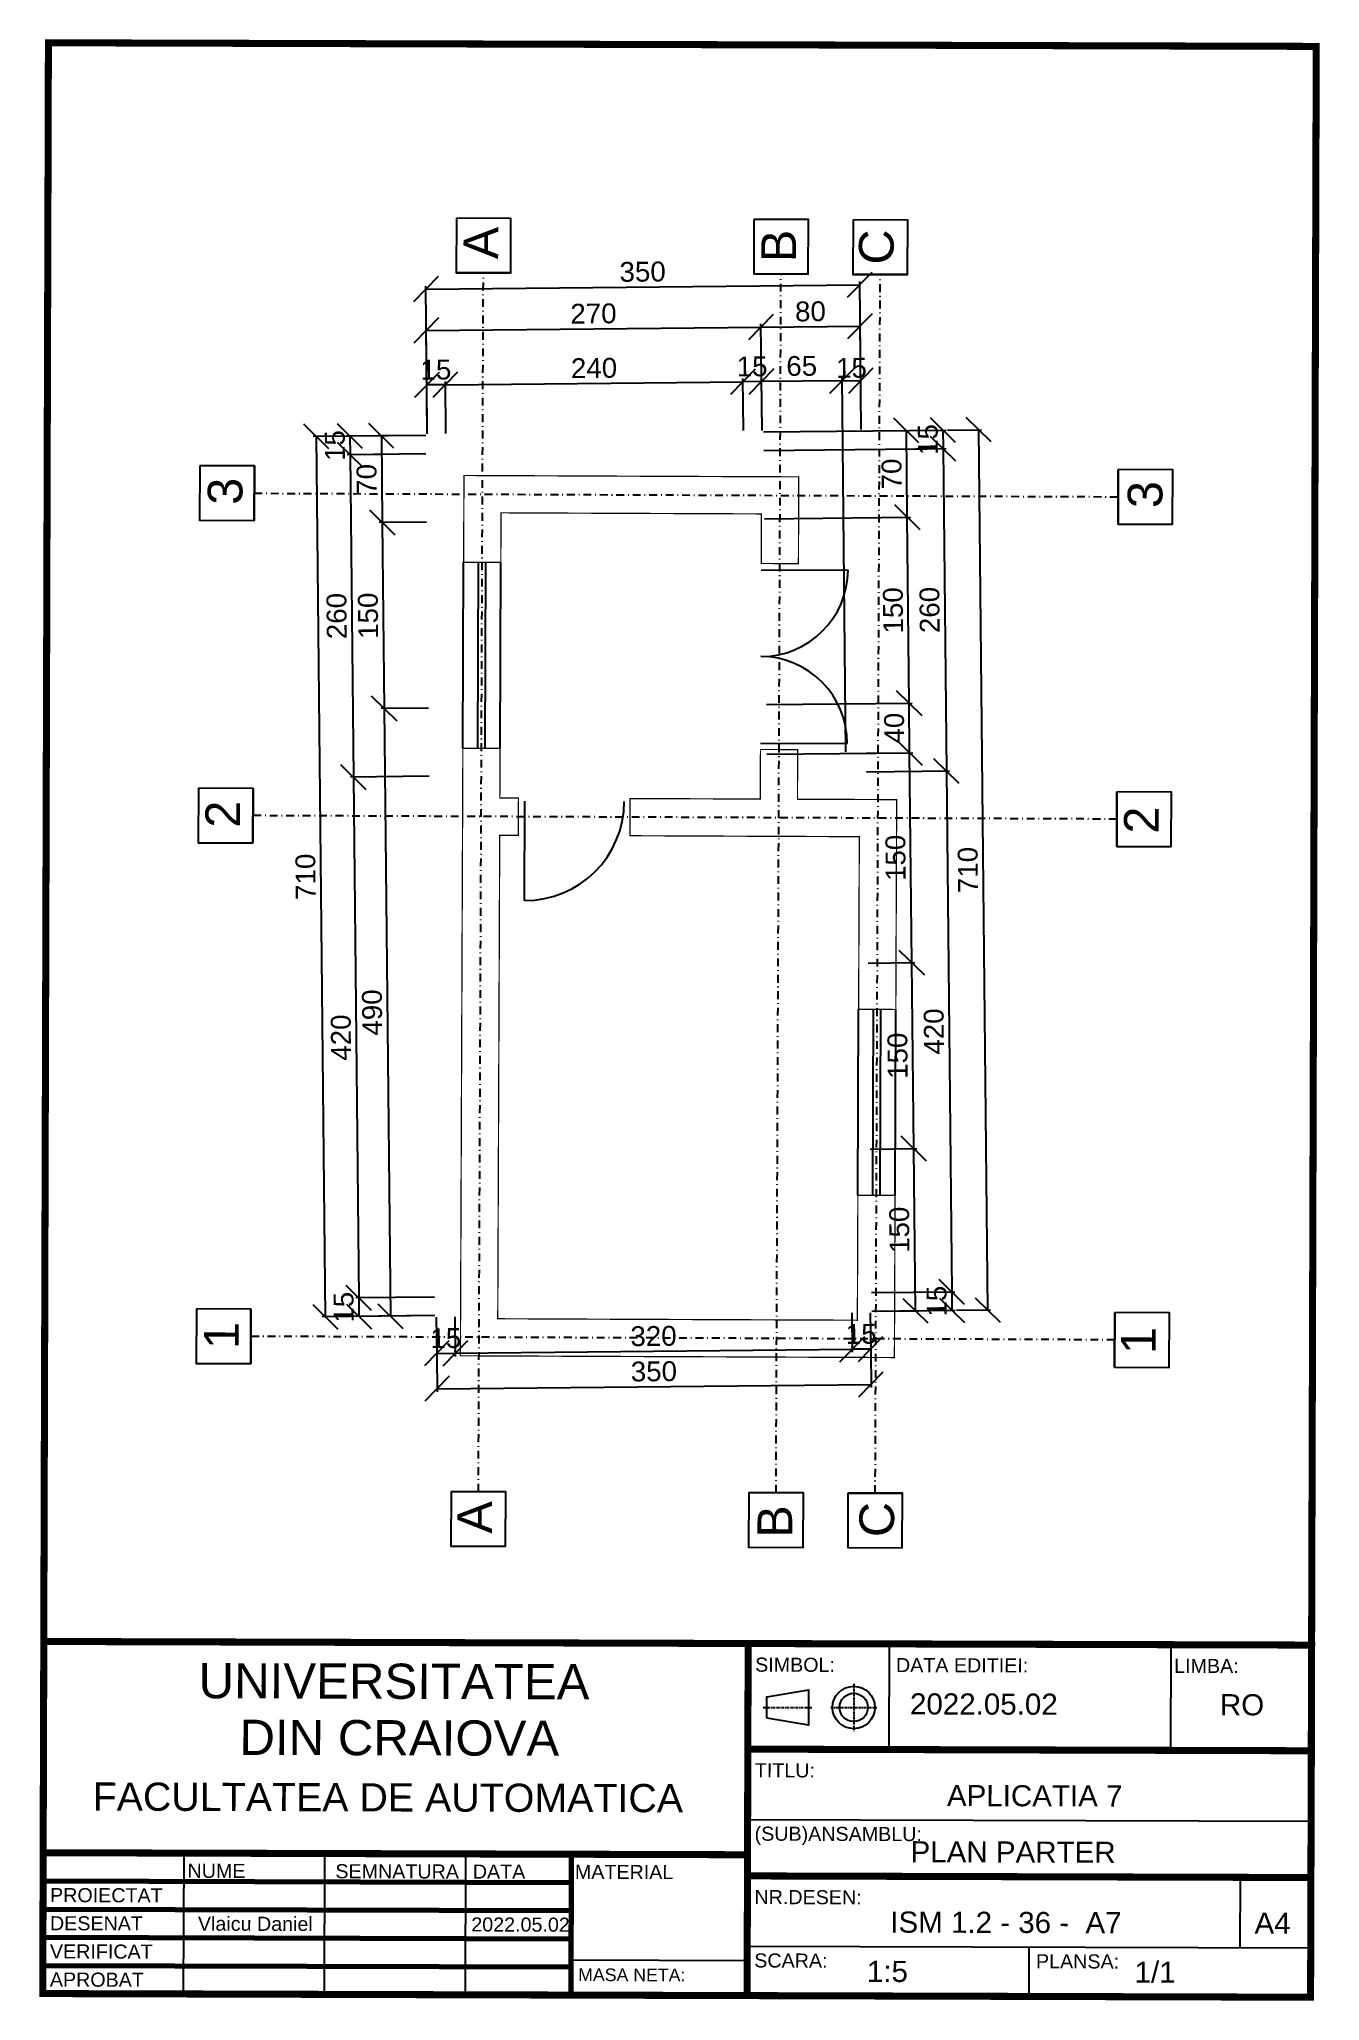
# Model space of a CAD drawing. Header units: millimetres. Extents: x 1113 to 1294, y 363 to 640.
import ezdxf

# ---------------------------------------------------------------- set-up
doc = ezdxf.new("R2010")
doc.units = ezdxf.units.MM
doc.header["$LTSCALE"] = 0.5
doc.linetypes.add('ACAD_ISO04W100', pattern=[30, 24, -3, 0, -3])
doc.linetypes.add('DASHDOT', pattern=[25.4, 12.7, -6.35, 0, -6.35])
doc.styles.get("Standard").update_dxf_attribs({"font": 'arial.ttf'})
doc.styles.add('style1', font='arial.ttf')
doc.dimstyles.new('STIL 1', dxfattribs={"dimtxt": 10, "dimasz": 10, "dimexe": 1.25, "dimexo": 0.625, "dimgap": 2, "dimtad": 1, "dimtxsty": 'Standard', "dimblk": 'OBLIQUE', "dimcen": 2.5, "dimadec": 0, "dimazin": 0, "dimtfac": 1, "dimtmove": 0, "dimatfit": 3, "dimfxl": 1, "dimarcsym": 0})

# ---------------------------------------------------------------- blocks, each defined once
blk = doc.blocks.new('_Oblique')
at = {"color": 0, "linetype": 'ByBlock', "lineweight": -2}
blk.add_line((-0.5, -0.5), (0.5, 0.5), dxfattribs=at)
blk = doc.blocks.new('*D8')
at = {"color": 0, "lineweight": -2, "transparency": 16777216}
for p, q in [((1313.05, 742.5), (1331.85, 742.5)), ((1330.6, 677.12), (1330.6, 742.5)), ((1313.05, 677.12), (1331.85, 677.12))]:
    blk.add_line(p, q, dxfattribs=at)
at = {"layer": 'Defpoints', "color": 0, "transparency": 16777216}
for p in [(1312.42, 742.5), (1330.6, 742.5), (1312.42, 677.12)]:
    blk.add_point(p, dxfattribs=at)
at = {"color": 0, "lineweight": -2, "transparency": 16777216, "xscale": 10, "yscale": 10, "zscale": 10}
for p, rotation in [((1330.6, 742.5), 90), ((1330.6, 677.12), 270)]:
    blk.add_blockref('_Oblique', p, dxfattribs=dict(at, rotation=rotation))
at = {"color": 0, "transparency": 16777216, "insert": (1324.51, 709.81), "char_height": 8, "attachment_point": 5, "rotation": 90}
blk.add_mtext('150', dxfattribs=at)
blk = doc.blocks.new('*D9')
at = {"color": 0, "lineweight": -2, "transparency": 16777216}
for p, q in [((1313.05, 817.5), (1331.85, 817.5)), ((1330.6, 742.5), (1330.6, 817.5)), ((1313.05, 742.5), (1331.85, 742.5))]:
    blk.add_line(p, q, dxfattribs=at)
at = {"layer": 'Defpoints', "color": 0, "transparency": 16777216}
for p in [(1312.42, 817.5), (1330.6, 817.5), (1312.42, 742.5)]:
    blk.add_point(p, dxfattribs=at)
at = {"color": 0, "lineweight": -2, "transparency": 16777216, "xscale": 10, "yscale": 10, "zscale": 10}
for p, rotation in [((1330.6, 817.5), 90), ((1330.6, 742.5), 270)]:
    blk.add_blockref('_Oblique', p, dxfattribs=dict(at, rotation=rotation))
at = {"color": 0, "transparency": 16777216, "insert": (1324.51, 780), "char_height": 8, "attachment_point": 5, "rotation": 90}
blk.add_mtext('150', dxfattribs=at)
blk = doc.blocks.new('*D10')
at = {"color": 0, "lineweight": -2, "transparency": 16777216}
for p, q in [((1313.05, 902.12), (1331.85, 902.12)), ((1330.6, 817.5), (1330.6, 902.12)), ((1313.05, 817.5), (1331.85, 817.5))]:
    blk.add_line(p, q, dxfattribs=at)
at = {"layer": 'Defpoints', "color": 0, "transparency": 16777216}
for p in [(1312.42, 902.12), (1330.6, 902.12), (1312.42, 817.5)]:
    blk.add_point(p, dxfattribs=at)
at = {"color": 0, "lineweight": -2, "transparency": 16777216, "xscale": 10, "yscale": 10, "zscale": 10}
for p, rotation in [((1330.6, 902.12), 90), ((1330.6, 817.5), 270)]:
    blk.add_blockref('_Oblique', p, dxfattribs=dict(at, rotation=rotation))
at = {"color": 0, "transparency": 16777216, "insert": (1324.51, 859.81), "char_height": 8, "attachment_point": 5, "rotation": 90}
blk.add_mtext('150', dxfattribs=at)
blk = doc.blocks.new('*D11')
at = {"color": 0, "lineweight": -2, "transparency": 16777216}
for p, q in [((1273.05, 922.12), (1331.85, 922.12)), ((1330.6, 902.12), (1330.6, 922.12)), ((1273.05, 902.12), (1331.85, 902.12))]:
    blk.add_line(p, q, dxfattribs=at)
at = {"layer": 'Defpoints', "color": 0, "transparency": 16777216}
for p in [(1272.42, 922.12), (1330.6, 922.12), (1272.42, 902.12)]:
    blk.add_point(p, dxfattribs=at)
at = {"color": 0, "lineweight": -2, "transparency": 16777216, "xscale": 10, "yscale": 10, "zscale": 10}
for p, rotation in [((1330.6, 922.12), 90), ((1330.6, 902.12), 270)]:
    blk.add_blockref('_Oblique', p, dxfattribs=dict(at, rotation=rotation))
at = {"color": 0, "transparency": 16777216, "insert": (1324.51, 912.12), "char_height": 8, "attachment_point": 5, "rotation": 90}
blk.add_mtext('40', dxfattribs=at)
blk = doc.blocks.new('*D12')
at = {"color": 0, "lineweight": -2, "transparency": 16777216}
for p, q in [((1273.05, 997.12), (1331.85, 997.12)), ((1330.6, 922.12), (1330.6, 997.12)), ((1273.05, 922.12), (1331.85, 922.12))]:
    blk.add_line(p, q, dxfattribs=at)
at = {"layer": 'Defpoints', "color": 0, "transparency": 16777216}
for p in [(1272.42, 997.12), (1330.6, 997.12), (1272.42, 922.12)]:
    blk.add_point(p, dxfattribs=at)
at = {"color": 0, "lineweight": -2, "transparency": 16777216, "xscale": 10, "yscale": 10, "zscale": 10}
for p, rotation in [((1330.6, 997.12), 90), ((1330.6, 922.12), 270)]:
    blk.add_blockref('_Oblique', p, dxfattribs=dict(at, rotation=rotation))
at = {"color": 0, "transparency": 16777216, "insert": (1324.51, 959.62), "char_height": 8, "attachment_point": 5, "rotation": 90}
blk.add_mtext('150', dxfattribs=at)
blk = doc.blocks.new('*D13')
at = {"color": 0, "lineweight": -2, "transparency": 16777216}
for p, q in [((1273.05, 1032.12), (1331.85, 1032.12)), ((1330.6, 997.12), (1330.6, 1032.12)), ((1273.05, 997.12), (1331.85, 997.12))]:
    blk.add_line(p, q, dxfattribs=at)
at = {"layer": 'Defpoints', "color": 0, "transparency": 16777216}
for p in [(1272.42, 1032.12), (1330.6, 1032.12), (1272.42, 997.12)]:
    blk.add_point(p, dxfattribs=at)
at = {"color": 0, "lineweight": -2, "transparency": 16777216, "xscale": 10, "yscale": 10, "zscale": 10}
for p, rotation in [((1330.6, 1032.12), 90), ((1330.6, 997.12), 270)]:
    blk.add_blockref('_Oblique', p, dxfattribs=dict(at, rotation=rotation))
at = {"color": 0, "transparency": 16777216, "insert": (1324.51, 1014.62), "char_height": 8, "attachment_point": 5, "rotation": 90}
blk.add_mtext('70', dxfattribs=at)
blk = doc.blocks.new('*D14')
at = {"color": 0, "lineweight": -2, "transparency": 16777216}
for p, q in [((1272.42, 1032.74), (1272.42, 1053.7)), ((1304.92, 1052.45), (1272.42, 1052.45)), ((1304.92, 902.74), (1304.92, 1053.7))]:
    blk.add_line(p, q, dxfattribs=at)
at = {"layer": 'Defpoints', "color": 0, "transparency": 16777216}
for p in [(1272.42, 1052.45), (1272.42, 1032.12), (1304.92, 902.12)]:
    blk.add_point(p, dxfattribs=at)
at = {"color": 0, "lineweight": -2, "transparency": 16777216, "xscale": 10, "yscale": 10, "zscale": 10, "rotation": 180}
blk.add_blockref('_Oblique', (1272.42, 1052.45), dxfattribs=at)
at = {"color": 0, "lineweight": -2, "transparency": 16777216, "xscale": 10, "yscale": 10, "zscale": 10}
blk.add_blockref('_Oblique', (1304.92, 1052.45), dxfattribs=at)
at = {"color": 0, "transparency": 16777216, "insert": (1288.67, 1058.53), "char_height": 8, "attachment_point": 5}
blk.add_mtext('65', dxfattribs=at)
blk = doc.blocks.new('*D15')
at = {"color": 0, "lineweight": -2, "transparency": 16777216}
for p, q in [((1304.92, 1053.07), (1304.92, 1053.7)), ((1304.92, 1052.45), (1312.51, 1052.45)), ((1312.51, 1053.07), (1312.51, 1053.7))]:
    blk.add_line(p, q, dxfattribs=at)
at = {"layer": 'Defpoints', "color": 0, "transparency": 16777216}
for p in [(1304.92, 1052.45), (1312.51, 1052.45), (1312.51, 1052.45)]:
    blk.add_point(p, dxfattribs=at)
at = {"color": 0, "lineweight": -2, "transparency": 16777216, "xscale": 10, "yscale": 10, "zscale": 10, "rotation": 180}
blk.add_blockref('_Oblique', (1304.92, 1052.45), dxfattribs=at)
at = {"color": 0, "lineweight": -2, "transparency": 16777216, "xscale": 10, "yscale": 10, "zscale": 10}
blk.add_blockref('_Oblique', (1312.51, 1052.45), dxfattribs=at)
at = {"color": 0, "transparency": 16777216, "insert": (1308.72, 1057.53), "char_height": 8, "attachment_point": 5}
blk.add_mtext('15', dxfattribs=at)
blk = doc.blocks.new('*D16')
at = {"color": 0, "lineweight": -2, "transparency": 16777216}
for p, q in [((1264.92, 1032.74), (1264.92, 1053.7)), ((1272.42, 1052.45), (1264.92, 1052.45)), ((1272.42, 1032.74), (1272.42, 1053.7))]:
    blk.add_line(p, q, dxfattribs=at)
at = {"layer": 'Defpoints', "color": 0, "transparency": 16777216}
for p in [(1264.92, 1052.45), (1264.92, 1032.12), (1272.42, 1032.12)]:
    blk.add_point(p, dxfattribs=at)
at = {"color": 0, "lineweight": -2, "transparency": 16777216, "xscale": 10, "yscale": 10, "zscale": 10, "rotation": 180}
blk.add_blockref('_Oblique', (1264.92, 1052.45), dxfattribs=at)
at = {"color": 0, "lineweight": -2, "transparency": 16777216, "xscale": 10, "yscale": 10, "zscale": 10}
blk.add_blockref('_Oblique', (1272.42, 1052.45), dxfattribs=at)
at = {"color": 0, "transparency": 16777216, "insert": (1268.67, 1058.53), "char_height": 8, "attachment_point": 5}
blk.add_mtext('15', dxfattribs=at)
blk = doc.blocks.new('*D17')
at = {"color": 0, "lineweight": -2, "transparency": 16777216}
for p, q in [((1144.92, 1032.74), (1144.92, 1053.7)), ((1144.92, 1052.45), (1264.92, 1052.45)), ((1264.92, 1032.74), (1264.92, 1053.7))]:
    blk.add_line(p, q, dxfattribs=at)
at = {"layer": 'Defpoints', "color": 0, "transparency": 16777216}
for p in [(1264.92, 1052.45), (1144.92, 1032.12), (1264.92, 1032.12)]:
    blk.add_point(p, dxfattribs=at)
at = {"color": 0, "lineweight": -2, "transparency": 16777216, "xscale": 10, "yscale": 10, "zscale": 10, "rotation": 180}
blk.add_blockref('_Oblique', (1144.92, 1052.45), dxfattribs=at)
at = {"color": 0, "lineweight": -2, "transparency": 16777216, "xscale": 10, "yscale": 10, "zscale": 10}
blk.add_blockref('_Oblique', (1264.92, 1052.45), dxfattribs=at)
at = {"color": 0, "transparency": 16777216, "insert": (1204.92, 1058.53), "char_height": 8, "attachment_point": 5}
blk.add_mtext('240', dxfattribs=at)
blk = doc.blocks.new('*D18')
at = {"color": 0, "lineweight": -2, "transparency": 16777216}
for p, q in [((1137.42, 1032.74), (1137.42, 1053.7)), ((1144.92, 1052.45), (1137.42, 1052.45)), ((1144.92, 1032.74), (1144.92, 1053.7))]:
    blk.add_line(p, q, dxfattribs=at)
at = {"layer": 'Defpoints', "color": 0, "transparency": 16777216}
for p in [(1137.42, 1052.45), (1137.42, 1032.12), (1144.92, 1032.12)]:
    blk.add_point(p, dxfattribs=at)
at = {"color": 0, "lineweight": -2, "transparency": 16777216, "xscale": 10, "yscale": 10, "zscale": 10, "rotation": 180}
blk.add_blockref('_Oblique', (1137.42, 1052.45), dxfattribs=at)
at = {"color": 0, "lineweight": -2, "transparency": 16777216, "xscale": 10, "yscale": 10, "zscale": 10}
blk.add_blockref('_Oblique', (1144.92, 1052.45), dxfattribs=at)
at = {"color": 0, "transparency": 16777216, "insert": (1141.17, 1058.53), "char_height": 8, "attachment_point": 5}
blk.add_mtext('15', dxfattribs=at)
blk = doc.blocks.new('*D19')
at = {"color": 0, "lineweight": -2, "transparency": 16777216}
for p, q in [((1137.42, 1032.74), (1137.42, 1075.65)), ((1137.42, 1074.4), (1272.42, 1074.4)), ((1272.42, 1032.74), (1272.42, 1075.65))]:
    blk.add_line(p, q, dxfattribs=at)
at = {"layer": 'Defpoints', "color": 0, "transparency": 16777216}
for p in [(1272.42, 1074.4), (1137.42, 1032.12), (1272.42, 1032.12)]:
    blk.add_point(p, dxfattribs=at)
at = {"color": 0, "lineweight": -2, "transparency": 16777216, "xscale": 10, "yscale": 10, "zscale": 10, "rotation": 180}
blk.add_blockref('_Oblique', (1137.42, 1074.4), dxfattribs=at)
at = {"color": 0, "lineweight": -2, "transparency": 16777216, "xscale": 10, "yscale": 10, "zscale": 10}
blk.add_blockref('_Oblique', (1272.42, 1074.4), dxfattribs=at)
at = {"color": 0, "transparency": 16777216, "insert": (1204.92, 1080.49), "char_height": 8, "attachment_point": 5}
blk.add_mtext('270', dxfattribs=at)
blk = doc.blocks.new('*D20')
at = {"color": 0, "lineweight": -2, "transparency": 16777216}
for p, q in [((1272.42, 1032.74), (1272.42, 1075.65)), ((1272.42, 1074.4), (1312.4, 1074.4)), ((1312.4, 1032.74), (1312.4, 1075.65))]:
    blk.add_line(p, q, dxfattribs=at)
at = {"layer": 'Defpoints', "color": 0, "transparency": 16777216}
for p in [(1312.4, 1074.4), (1272.42, 1032.12), (1312.4, 1032.12, 2)]:
    blk.add_point(p, dxfattribs=at)
at = {"color": 0, "lineweight": -2, "transparency": 16777216, "xscale": 10, "yscale": 10, "zscale": 10, "rotation": 180}
blk.add_blockref('_Oblique', (1272.42, 1074.4), dxfattribs=at)
at = {"color": 0, "lineweight": -2, "transparency": 16777216, "xscale": 10, "yscale": 10, "zscale": 10}
blk.add_blockref('_Oblique', (1312.4, 1074.4), dxfattribs=at)
at = {"color": 0, "transparency": 16777216, "insert": (1292.41, 1080.49), "char_height": 8, "attachment_point": 5}
blk.add_mtext('80', dxfattribs=at)
blk = doc.blocks.new('*D21')
at = {"color": 0, "lineweight": -2, "transparency": 16777216}
for p, q in [((1137.42, 1032.74), (1137.42, 1092.33)), ((1312.4, 1032.74), (1312.4, 1092.33)), ((1137.42, 1091.08), (1312.4, 1091.08))]:
    blk.add_line(p, q, dxfattribs=at)
at = {"layer": 'Defpoints', "color": 0, "transparency": 16777216}
for p in [(1312.4, 1091.08), (1137.42, 1032.12), (1312.4, 1032.12)]:
    blk.add_point(p, dxfattribs=at)
at = {"color": 0, "lineweight": -2, "transparency": 16777216, "xscale": 10, "yscale": 10, "zscale": 10, "rotation": 180}
blk.add_blockref('_Oblique', (1137.42, 1091.08), dxfattribs=at)
at = {"color": 0, "lineweight": -2, "transparency": 16777216, "xscale": 10, "yscale": 10, "zscale": 10}
blk.add_blockref('_Oblique', (1312.4, 1091.08), dxfattribs=at)
at = {"color": 0, "transparency": 16777216, "insert": (1224.91, 1097.17), "char_height": 8, "attachment_point": 5}
blk.add_mtext('350', dxfattribs=at)
blk = doc.blocks.new('*D22')
at = {"color": 0, "lineweight": -2, "transparency": 16777216}
for p, q in [((1273.05, 1032.12), (1346.59, 1032.12)), ((1345.34, 1032.12), (1345.34, 1024.62)), ((1273.05, 1024.62), (1346.59, 1024.62))]:
    blk.add_line(p, q, dxfattribs=at)
at = {"layer": 'Defpoints', "color": 0, "transparency": 16777216}
for p in [(1272.42, 1032.12), (1272.42, 1024.62), (1345.34, 1024.62)]:
    blk.add_point(p, dxfattribs=at)
at = {"color": 0, "lineweight": -2, "transparency": 16777216, "xscale": 10, "yscale": 10, "zscale": 10}
for p, rotation in [((1345.34, 1032.12), 90), ((1345.34, 1024.62), 270)]:
    blk.add_blockref('_Oblique', p, dxfattribs=dict(at, rotation=rotation))
at = {"color": 0, "transparency": 16777216, "insert": (1339.26, 1028.37), "char_height": 8, "attachment_point": 5, "rotation": 90}
blk.add_mtext('15', dxfattribs=at)
blk = doc.blocks.new('*D23')
at = {"color": 0, "lineweight": -2, "transparency": 16777216}
for p, q in [((1331.22, 1024.62), (1346.59, 1024.62)), ((1345.34, 1024.62), (1345.34, 894.62)), ((1313.05, 894.62), (1346.59, 894.62))]:
    blk.add_line(p, q, dxfattribs=at)
at = {"layer": 'Defpoints', "color": 0, "transparency": 16777216}
for p in [(1330.6, 1024.62), (1312.42, 894.62), (1345.34, 894.62)]:
    blk.add_point(p, dxfattribs=at)
at = {"color": 0, "lineweight": -2, "transparency": 16777216, "xscale": 10, "yscale": 10, "zscale": 10}
for p, rotation in [((1345.34, 1024.62), 90), ((1345.34, 894.62), 270)]:
    blk.add_blockref('_Oblique', p, dxfattribs=dict(at, rotation=rotation))
at = {"color": 0, "transparency": 16777216, "insert": (1339.26, 959.62), "char_height": 8, "attachment_point": 5, "rotation": 90}
blk.add_mtext('260', dxfattribs=at)
blk = doc.blocks.new('*D24')
at = {"color": 0, "lineweight": -2, "transparency": 16777216}
for p, q in [((1313.05, 894.62), (1346.59, 894.62)), ((1345.34, 894.62), (1345.34, 684.62)), ((1313.05, 684.62), (1346.59, 684.62))]:
    blk.add_line(p, q, dxfattribs=at)
at = {"layer": 'Defpoints', "color": 0, "transparency": 16777216}
for p in [(1312.42, 894.62), (1312.42, 684.62), (1345.34, 684.62)]:
    blk.add_point(p, dxfattribs=at)
at = {"color": 0, "lineweight": -2, "transparency": 16777216, "xscale": 10, "yscale": 10, "zscale": 10}
for p, rotation in [((1345.34, 894.62), 90), ((1345.34, 684.62), 270)]:
    blk.add_blockref('_Oblique', p, dxfattribs=dict(at, rotation=rotation))
at = {"color": 0, "transparency": 16777216, "insert": (1339.26, 789.62), "char_height": 8, "attachment_point": 5, "rotation": 90}
blk.add_mtext('420', dxfattribs=at)
blk = doc.blocks.new('*D25')
at = {"color": 0, "lineweight": -2, "transparency": 16777216}
for p, q in [((1313.05, 684.62), (1346.59, 684.62)), ((1345.34, 684.62), (1345.34, 677.12)), ((1313.05, 677.12), (1346.59, 677.12))]:
    blk.add_line(p, q, dxfattribs=at)
at = {"layer": 'Defpoints', "color": 0, "transparency": 16777216}
for p in [(1312.42, 684.62), (1312.42, 677.12), (1345.34, 677.12)]:
    blk.add_point(p, dxfattribs=at)
at = {"color": 0, "lineweight": -2, "transparency": 16777216, "xscale": 10, "yscale": 10, "zscale": 10}
for p, rotation in [((1345.34, 684.62), 90), ((1345.34, 677.12), 270)]:
    blk.add_blockref('_Oblique', p, dxfattribs=dict(at, rotation=rotation))
at = {"color": 0, "transparency": 16777216, "insert": (1339.26, 680.87), "char_height": 8, "attachment_point": 5, "rotation": 90}
blk.add_mtext('15', dxfattribs=at)
blk = doc.blocks.new('*D26')
at = {"color": 0, "lineweight": -2, "transparency": 16777216}
for p, q in [((1347.22, 1032.12), (1360.96, 1032.12)), ((1359.71, 1032.12), (1359.71, 677.12)), ((1347.22, 677.12), (1360.96, 677.12))]:
    blk.add_line(p, q, dxfattribs=at)
at = {"layer": 'Defpoints', "color": 0, "transparency": 16777216}
for p in [(1346.59, 1032.12), (1346.59, 677.12), (1359.71, 677.12)]:
    blk.add_point(p, dxfattribs=at)
at = {"color": 0, "lineweight": -2, "transparency": 16777216, "xscale": 10, "yscale": 10, "zscale": 10}
for p, rotation in [((1359.71, 1032.12), 90), ((1359.71, 677.12), 270)]:
    blk.add_blockref('_Oblique', p, dxfattribs=dict(at, rotation=rotation))
at = {"color": 0, "transparency": 16777216, "insert": (1353.63, 854.62), "char_height": 8, "attachment_point": 5, "rotation": 90}
blk.add_mtext('710', dxfattribs=at)
blk = doc.blocks.new('*D27')
at = {"color": 0, "lineweight": -2, "transparency": 16777216}
for p, q in [((1136.8, 1032.12), (1117.66, 1032.12)), ((1118.91, 1032.12), (1118.91, 997.12)), ((1136.8, 997.12), (1117.66, 997.12))]:
    blk.add_line(p, q, dxfattribs=at)
at = {"layer": 'Defpoints', "color": 0, "transparency": 16777216}
for p in [(1137.42, 1032.12), (1118.91, 997.12), (1137.42, 997.12)]:
    blk.add_point(p, dxfattribs=at)
at = {"color": 0, "lineweight": -2, "transparency": 16777216, "xscale": 10, "yscale": 10, "zscale": 10}
for p, rotation in [((1118.91, 1032.12), 90), ((1118.91, 997.12), 270)]:
    blk.add_blockref('_Oblique', p, dxfattribs=dict(at, rotation=rotation))
at = {"color": 0, "transparency": 16777216, "insert": (1112.83, 1014.62), "char_height": 8, "attachment_point": 5, "rotation": 90}
blk.add_mtext('70', dxfattribs=at)
blk = doc.blocks.new('*D28')
at = {"color": 0, "lineweight": -2, "transparency": 16777216}
for p, q in [((1136.8, 997.12), (1117.66, 997.12)), ((1118.91, 997.12), (1118.91, 922.12)), ((1136.8, 922.12), (1117.66, 922.12))]:
    blk.add_line(p, q, dxfattribs=at)
at = {"layer": 'Defpoints', "color": 0, "transparency": 16777216}
for p in [(1137.42, 997.12), (1118.91, 922.12), (1137.42, 922.12)]:
    blk.add_point(p, dxfattribs=at)
at = {"color": 0, "lineweight": -2, "transparency": 16777216, "xscale": 10, "yscale": 10, "zscale": 10}
for p, rotation in [((1118.91, 997.12), 90), ((1118.91, 922.12), 270)]:
    blk.add_blockref('_Oblique', p, dxfattribs=dict(at, rotation=rotation))
at = {"color": 0, "transparency": 16777216, "insert": (1112.83, 959.62), "char_height": 8, "attachment_point": 5, "rotation": 90}
blk.add_mtext('150', dxfattribs=at)
blk = doc.blocks.new('*D29')
at = {"color": 0, "lineweight": -2, "transparency": 16777216}
for p, q in [((1136.8, 922.12), (1117.66, 922.12)), ((1118.91, 922.12), (1118.91, 677.12)), ((1136.8, 677.12), (1117.66, 677.12))]:
    blk.add_line(p, q, dxfattribs=at)
at = {"layer": 'Defpoints', "color": 0, "transparency": 16777216}
for p in [(1137.42, 922.12), (1118.91, 677.12), (1137.42, 677.12)]:
    blk.add_point(p, dxfattribs=at)
at = {"color": 0, "lineweight": -2, "transparency": 16777216, "xscale": 10, "yscale": 10, "zscale": 10}
for p, rotation in [((1118.91, 922.12), 90), ((1118.91, 677.12), 270)]:
    blk.add_blockref('_Oblique', p, dxfattribs=dict(at, rotation=rotation))
at = {"color": 0, "transparency": 16777216, "insert": (1112.83, 799.62), "char_height": 8, "attachment_point": 5, "rotation": 90}
blk.add_mtext('490', dxfattribs=at)
blk = doc.blocks.new('*D30')
at = {"color": 0, "lineweight": -2, "transparency": 16777216}
for p, q in [((1136.8, 1032.12), (1104.99, 1032.12)), ((1106.24, 1032.12), (1106.24, 1024.62)), ((1136.8, 1024.62), (1104.99, 1024.62))]:
    blk.add_line(p, q, dxfattribs=at)
at = {"layer": 'Defpoints', "color": 0, "transparency": 16777216}
for p in [(1137.42, 1032.12), (1106.24, 1024.62), (1137.42, 1024.62)]:
    blk.add_point(p, dxfattribs=at)
at = {"color": 0, "lineweight": -2, "transparency": 16777216, "xscale": 10, "yscale": 10, "zscale": 10}
for p, rotation in [((1106.24, 1032.12), 90), ((1106.24, 1024.62), 270)]:
    blk.add_blockref('_Oblique', p, dxfattribs=dict(at, rotation=rotation))
at = {"color": 0, "transparency": 16777216, "insert": (1100.16, 1028.37), "char_height": 8, "attachment_point": 5, "rotation": 90}
blk.add_mtext('15', dxfattribs=at)
blk = doc.blocks.new('*D31')
at = {"color": 0, "lineweight": -2, "transparency": 16777216}
for p, q in [((1118.29, 1024.62), (1104.99, 1024.62)), ((1106.24, 1024.62), (1106.24, 894.62)), ((1136.8, 894.62), (1104.99, 894.62))]:
    blk.add_line(p, q, dxfattribs=at)
at = {"layer": 'Defpoints', "color": 0, "transparency": 16777216}
for p in [(1118.91, 1024.62), (1106.24, 894.62), (1137.42, 894.62)]:
    blk.add_point(p, dxfattribs=at)
at = {"color": 0, "lineweight": -2, "transparency": 16777216, "xscale": 10, "yscale": 10, "zscale": 10}
for p, rotation in [((1106.24, 1024.62), 90), ((1106.24, 894.62), 270)]:
    blk.add_blockref('_Oblique', p, dxfattribs=dict(at, rotation=rotation))
at = {"color": 0, "transparency": 16777216, "insert": (1100.16, 959.62), "char_height": 8, "attachment_point": 5, "rotation": 90}
blk.add_mtext('260', dxfattribs=at)
blk = doc.blocks.new('*D32')
at = {"color": 0, "lineweight": -2, "transparency": 16777216}
for p, q in [((1136.8, 894.62), (1104.99, 894.62)), ((1106.24, 894.62), (1106.24, 684.62)), ((1136.8, 684.62), (1104.99, 684.62))]:
    blk.add_line(p, q, dxfattribs=at)
at = {"layer": 'Defpoints', "color": 0, "transparency": 16777216}
for p in [(1137.42, 894.62), (1106.24, 684.62), (1137.42, 684.62)]:
    blk.add_point(p, dxfattribs=at)
at = {"color": 0, "lineweight": -2, "transparency": 16777216, "xscale": 10, "yscale": 10, "zscale": 10}
for p, rotation in [((1106.24, 894.62), 90), ((1106.24, 684.62), 270)]:
    blk.add_blockref('_Oblique', p, dxfattribs=dict(at, rotation=rotation))
at = {"color": 0, "transparency": 16777216, "insert": (1100.16, 789.62), "char_height": 8, "attachment_point": 5, "rotation": 90}
blk.add_mtext('420', dxfattribs=at)
blk = doc.blocks.new('*D33')
at = {"color": 0, "lineweight": -2, "transparency": 16777216}
for p, q in [((1136.8, 684.62), (1104.99, 684.62)), ((1106.24, 684.62), (1106.24, 677.12)), ((1136.8, 677.12), (1104.99, 677.12))]:
    blk.add_line(p, q, dxfattribs=at)
at = {"layer": 'Defpoints', "color": 0, "transparency": 16777216}
for p in [(1137.42, 684.62), (1106.24, 677.12), (1137.42, 677.12)]:
    blk.add_point(p, dxfattribs=at)
at = {"color": 0, "lineweight": -2, "transparency": 16777216, "xscale": 10, "yscale": 10, "zscale": 10}
for p, rotation in [((1106.24, 684.62), 90), ((1106.24, 677.12), 270)]:
    blk.add_blockref('_Oblique', p, dxfattribs=dict(at, rotation=rotation))
at = {"color": 0, "transparency": 16777216, "insert": (1100.16, 680.87), "char_height": 8, "attachment_point": 5, "rotation": 90}
blk.add_mtext('15', dxfattribs=at)
blk = doc.blocks.new('*D34')
at = {"color": 0, "lineweight": -2, "transparency": 16777216}
for p, q in [((1136.8, 1032.12), (1091.39, 1032.12)), ((1092.64, 1032.12), (1092.64, 677.12)), ((1136.8, 677.12), (1091.39, 677.12))]:
    blk.add_line(p, q, dxfattribs=at)
at = {"layer": 'Defpoints', "color": 0, "transparency": 16777216}
for p in [(1137.42, 1032.12), (1092.64, 677.12), (1137.42, 677.12)]:
    blk.add_point(p, dxfattribs=at)
at = {"color": 0, "lineweight": -2, "transparency": 16777216, "xscale": 10, "yscale": 10, "zscale": 10}
for p, rotation in [((1092.64, 1032.12), 90), ((1092.64, 677.12), 270)]:
    blk.add_blockref('_Oblique', p, dxfattribs=dict(at, rotation=rotation))
at = {"color": 0, "transparency": 16777216, "insert": (1086.55, 854.62), "char_height": 8, "attachment_point": 5, "rotation": 90}
blk.add_mtext('710', dxfattribs=at)
blk = doc.blocks.new('*D35')
at = {"color": 0, "lineweight": -2, "transparency": 16777216}
for p, q in [((1304.92, 676.49), (1304.92, 660.61)), ((1312.42, 676.49), (1312.42, 660.61)), ((1312.42, 661.86), (1304.92, 661.86))]:
    blk.add_line(p, q, dxfattribs=at)
at = {"layer": 'Defpoints', "color": 0, "transparency": 16777216}
for p in [(1304.92, 677.12), (1312.42, 677.12), (1304.92, 661.86)]:
    blk.add_point(p, dxfattribs=at)
at = {"color": 0, "lineweight": -2, "transparency": 16777216, "xscale": 10, "yscale": 10, "zscale": 10}
for p, rotation in [((1304.92, 661.86), 179.9999999999991), ((1312.42, 661.86), 359.9999999999991)]:
    blk.add_blockref('_Oblique', p, dxfattribs=dict(at, rotation=rotation))
at = {"color": 0, "transparency": 16777216, "insert": (1308.67, 667.95), "char_height": 8, "attachment_point": 5}
blk.add_mtext('15', dxfattribs=at)
blk = doc.blocks.new('*D36')
at = {"color": 0, "lineweight": -2, "transparency": 16777216}
for p, q in [((1137.42, 676.49), (1137.42, 660.61)), ((1144.92, 676.49), (1144.92, 660.61)), ((1137.42, 661.86), (1144.92, 661.86))]:
    blk.add_line(p, q, dxfattribs=at)
at = {"layer": 'Defpoints', "color": 0, "transparency": 16777216}
for p in [(1137.42, 677.12), (1144.92, 677.12), (1144.92, 661.86)]:
    blk.add_point(p, dxfattribs=at)
at = {"color": 0, "lineweight": -2, "transparency": 16777216, "xscale": 10, "yscale": 10, "zscale": 10}
for p, rotation in [((1137.42, 661.86), 179.9999999999991), ((1144.92, 661.86), 359.9999999999991)]:
    blk.add_blockref('_Oblique', p, dxfattribs=dict(at, rotation=rotation))
at = {"color": 0, "transparency": 16777216, "insert": (1141.17, 667.95), "char_height": 8, "attachment_point": 5}
blk.add_mtext('15', dxfattribs=at)
blk = doc.blocks.new('*D37')
at = {"color": 0, "lineweight": -2, "transparency": 16777216}
for p, q in [((1144.92, 662.49), (1144.92, 663.11)), ((1144.92, 661.86), (1304.92, 661.86)), ((1304.92, 662.49), (1304.92, 663.11))]:
    blk.add_line(p, q, dxfattribs=at)
at = {"layer": 'Defpoints', "color": 0, "transparency": 16777216}
for p in [(1144.92, 661.86), (1304.92, 661.86), (1304.92, 661.86)]:
    blk.add_point(p, dxfattribs=at)
at = {"color": 0, "lineweight": -2, "transparency": 16777216, "xscale": 10, "yscale": 10, "zscale": 10}
for p, rotation in [((1144.92, 661.86), 179.9999999999991), ((1304.92, 661.86), 359.9999999999991)]:
    blk.add_blockref('_Oblique', p, dxfattribs=dict(at, rotation=rotation))
at = {"color": 0, "transparency": 16777216, "insert": (1224.92, 667.95), "char_height": 8, "attachment_point": 5}
blk.add_mtext('320', dxfattribs=at)
blk = doc.blocks.new('*D38')
at = {"color": 0, "lineweight": -2, "transparency": 16777216}
for p, q in [((1137.42, 661.24), (1137.42, 646.36)), ((1312.42, 661.24), (1312.42, 646.36)), ((1137.42, 647.61), (1312.42, 647.61))]:
    blk.add_line(p, q, dxfattribs=at)
at = {"layer": 'Defpoints', "color": 0, "transparency": 16777216}
for p in [(1137.42, 661.86), (1312.42, 661.86), (1312.42, 647.61)]:
    blk.add_point(p, dxfattribs=at)
at = {"color": 0, "lineweight": -2, "transparency": 16777216, "xscale": 10, "yscale": 10, "zscale": 10}
for p, rotation in [((1137.42, 647.61), 179.9999999999991), ((1312.42, 647.61), 359.9999999999991)]:
    blk.add_blockref('_Oblique', p, dxfattribs=dict(at, rotation=rotation))
at = {"color": 0, "transparency": 16777216, "insert": (1224.92, 653.69), "char_height": 8, "attachment_point": 5}
blk.add_mtext('350', dxfattribs=at)
blk = doc.blocks.new('simbol 1')
at = {"linetype": 'ACAD_ISO04W100', "ltscale": 0.03}
blk.add_line((-3.45, 0), (3.45, 0), dxfattribs=at)
blk.add_lwpolyline([(-2.94, -1.5), (-2.94, 1.5), (2.96, 2.5), (2.96, -2.5)], close=True)
blk = doc.blocks.new('simbol 2')
at = {"linetype": 'ACAD_ISO04W100', "ltscale": 0.03}
for p, q in [((-0.01, 3.34), (-0.01, -3.34)), ((-3.24, 0), (3.24, 0))]:
    blk.add_line(p, q, dxfattribs=at)
at = {"linetype": 'Continuous', "ltscale": 0.03}
for radius in [3, 2]:
    blk.add_circle((-0.01, 0.02), radius, dxfattribs=at)
blk = doc.blocks.new('PLAN PARTER')
at = {"color": 1, "linetype": 'DASHDOT', "ltscale": 0.5}
for p, q in [((-86.021, -271.019), (-79.005, 220.392)), ((33.967, -272.732), (40.982, 218.679)), ((73.963, -273.303), (80.978, 218.108)), ((-172.295, 132.473), (176.006, 127.5)), ((174.15, -2.486), (-174.15, 2.486)), ((171.153, -212.465), (-177.148, -207.492))]:
    blk.add_line(p, q, dxfattribs=at)
for p, q in [((-89.242, 28.777), (-88.171, 103.769)), ((-83.242, 28.691), (-82.172, 103.684)), ((-80.243, 28.648), (-79.172, 103.641)), ((-74.243, 28.563), (-73.173, 103.555)), ((31.781, 99.556), (66.777, 99.057)), ((30.782, 29.564), (30.782, 29.564)), ((30.782, 29.564), (65.778, 29.064)), ((30.782, 29.564), (65.778, 29.064)), ((-64.997, -32.878), (-64.425, 7.161)), ((68.178, -153.112), (69.248, -78.119)), ((74.177, -153.197), (75.248, -78.205)), ((77.177, -153.24), (78.247, -78.248)), ((83.176, -153.326), (84.247, -78.334))]:
    blk.add_line(p, q)
for points in [[(-89.69, 242.547), (-90.004, 220.549), (-68.007, 220.235), (-67.692, 242.233)], [(30.298, 240.834), (29.983, 218.836), (51.981, 218.522), (52.295, 240.52)], [(70.293, 240.263), (69.979, 218.265), (91.977, 217.951), (92.291, 239.949)], [(-194.135, 143.786), (-194.449, 121.788), (-172.452, 121.474), (-172.138, 143.472)], [(176.163, 138.499), (175.849, 116.502), (197.847, 116.188), (198.161, 138.185)], [(-195.991, 13.799), (-196.305, -8.199), (-174.307, -8.513), (-173.993, 13.485)], [(174.307, 8.513), (173.993, -13.485), (195.991, -13.799), (196.305, 8.199)], [(-198.989, -196.179), (-199.303, -218.177), (-177.305, -218.491), (-176.991, -196.493)], [(171.31, -201.466), (170.995, -223.464), (192.993, -223.778), (193.307, -201.78)], [(-97.02, -270.862), (-97.334, -292.86), (-75.336, -293.174), (-75.022, -271.176)], [(22.968, -272.575), (22.654, -294.573), (44.651, -294.887), (44.965, -272.889)], [(62.964, -273.146), (62.65, -295.144), (84.647, -295.458), (84.961, -273.46)]]:
    blk.add_lwpolyline(points, close=True)
for points in [[(-68.007, 220.235), (-90.004, 220.549)], [(51.981, 218.522), (29.983, 218.836)], [(91.977, 217.951), (69.979, 218.265)], [(-172.138, 143.472), (-172.452, 121.474)], [(175.849, 116.502), (176.163, 138.499)], [(-173.993, 13.485), (-174.307, -8.513)], [(173.993, -13.485), (174.307, 8.513)], [(-176.991, -196.493), (-177.305, -218.491)], [(170.995, -223.464), (171.31, -201.466)], [(-97.02, -270.862), (-75.022, -271.176)], [(22.968, -272.575), (44.965, -272.889)], [(62.964, -273.146), (84.961, -273.46)]]:
    blk.add_lwpolyline(points)
at = {"color": 5, "const_width": 0.5}
for points in [[(31.817, 102.056), (32.102, 122.054), (-72.887, 123.553), (-73.173, 103.555), (-88.171, 103.769), (-87.672, 138.766), (-87.672, 138.766), (47.315, 136.839), (46.815, 101.842)], [(-89.242, 28.777), (-74.243, 28.563), (-74.529, 8.565), (-67.03, 8.458), (-67.244, -6.541), (-74.743, -6.434), (-77.527, -201.414), (67.459, -203.484), (68.178, -153.112), (68.178, -153.112), (83.176, -153.326), (82.243, -218.696), (-92.739, -216.198), (-89.527, 8.779)]]:
    blk.add_lwpolyline(points, close=True, dxfattribs=at)
at = {"color": 5}
blk.add_lwpolyline([(69.248, -78.119, 0.5, 0.5, 0), (70.242, -8.504, 0.5, 0.5, 0), (-22.248, -7.183, 0.5, 0.5, 0), (-22.034, 7.815, 0.5, 0.5, 0), (30.46, 7.066, 0.5, 0.5, 0), (30.746, 27.064, 0.5, 0.5, 0), (45.744, 26.85, 0.5, 0.5, 0), (45.459, 6.852, 0.5, 0.5, 0), (85.455, 6.281, 0.5, 0.5, 0), (85.455, 6.281, 0.5, 0.5, 0), (84.247, -78.334, 0, 0, 0)], format="xyseb", dxfattribs=at)
at = {"const_width": 0.5}
blk.add_lwpolyline([(69.248, -78.119), (69.248, -78.119), (84.247, -78.334)], dxfattribs=at)
for centre, radius, start, end in [((31.781, 99.556), 35, 269.182057, 359.182057), ((30.782, 29.564), 35, 359.182057, 89.182057), ((30.782, 29.564), 35, 359.182057, 89.182057), ((-64.425, 7.161), 40.043, 269.182057, 359.182057)]:
    blk.add_arc(centre, radius, start, end)
at = {"style": 'style1'}
for s, p in [('A', (-72.999, 225.843)), ('B', (47.052, 223.425)), ('C', (86.424, 222.037)), ('3', (-177.14, 127.858)), ('3', (193.785, 122.745)), ('2', (-179.401, -2.347)), ('2', (190.965, -8.527)), ('1', (-182.093, -212.555)), ('1', (187.579, -218.336)), ('A', (-80.796, -288.004)), ('B', (40.272, -290.926)), ('C', (81.353, -291.108))]:
    blk.add_text(s, height=14, rotation=89.182057, dxfattribs=at).set_placement(p)
for base, p1, p2, angle, text, override, picture, middle in [((88.132, 195.225), (-87.672, 138.766), (87.29, 136.268), 179.182057, '350', {"dimtxt": 8, "dimtad": 2}, '*D21', (0.738, 202.561)), ((47.918, 179.121), (-87.672, 138.766), (47.315, 136.839), 179.182057, '270', {"dimtxt": 8, "dimtad": 2}, '*D19', (-19.488, 186.168)), ((87.894, 178.55), (47.315, 136.839), (87.29, 136.268, 2), 179.182057, '80', {"dimtxt": 8, "dimtad": 2}, '*D20', (67.993, 184.919)), ((40.106, 157.275), (-80.172, 138.659), (39.815, 136.946), 179.182057, '240', {"dimtxt": 8, "dimtad": 2}, '*D17', (-19.801, 164.216)), ((47.605, 157.168), (77.956, 6.388), (47.315, 136.839), 179.182057, '65', {"dimtxt": 8, "dimtad": 2}, '*D14', (63.94, 163.02)), ((-137.521, -215.559), (-87.672, 138.766), (-92.739, -216.198), 89.182057, '710', {"dimtxt": 8}, '*D34', (-141.071, -37.99)), ((-106.68, 104.033), (-87.672, 138.766), (-88.171, 103.769), 89.182057, '70', {"dimtxt": 8}, '*D27', (-112.514, 121.619)), ((105.484, 136.008), (46.815, 101.842), (47.315, 136.839), 89.182057, '70', {"dimtxt": 8}, '*D13', (99.15, 118.597)), ((129.525, -219.371), (121.474, 135.78), (116.406, -219.184), 89.182057, '710', {"dimtxt": 8}, '*D26', (125.975, -41.803)), ((-120.814, 1.725), (-106.288, 131.531), (-89.634, 1.28), 89.182057, '260', {"dimtxt": 8}, '*D31', (-125.97, 66.805)), ((118.261, -1.688), (105.376, 128.509), (85.348, -1.218), 89.182057, '260', {"dimtxt": 8}, '*D23', (113.105, 63.392)), ((-107.751, 29.041), (-88.171, 103.769), (-89.242, 28.777), 89.182057, '150', {"dimtxt": 8}, '*D28', (-113.3, 66.624)), ((104.984, 101.012), (45.744, 26.85), (46.815, 101.842), 89.182057, '150', {"dimtxt": 8}, '*D12', (98.365, 63.602)), ((-111.248, -215.934), (-89.242, 28.777), (-92.739, -216.198), 89.182057, '490', {"dimtxt": 8}, '*D29', (-115.584, -93.36)), ((103.913, 26.019), (45.459, 6.852), (45.744, 26.85), 89.182057, '40', {"dimtxt": 8}, '*D11', (97.687, 16.107)), ((103.628, 6.021), (84.247, -78.334), (85.455, 6.281), 89.182057, '150', {"dimtxt": 8}, '*D10', (96.94, -36.199)), ((-123.812, -208.254), (-89.634, 1.28), (-92.632, -208.699), 89.182057, '420', {"dimtxt": 8}, '*D32', (-128.397, -103.178)), ((115.263, -211.667), (85.348, -1.218), (82.35, -211.197), 89.182057, '420', {"dimtxt": 8}, '*D24', (110.678, -106.591)), ((102.42, -78.593), (83.176, -153.326), (84.247, -78.334), 89.182057, '150', {"dimtxt": 8}, '*D9', (95.8, -116.002)), ((101.349, -153.585), (82.243, -218.696), (83.176, -153.326), 89.182057, '150', {"dimscale": 1, "dimtxt": 8, "dimtix": 0, "dimtofl": 1, "dimtmove": 0, "dimatfit": 3}, '*D8', (94.798, -186.184)), ((74.526, -233.842), (-85.458, -231.558), (74.526, -233.842), 179.182057, '320', {"dimtxt": 8, "dimtad": 4}, '*D37', (-5.379, -226.613)), ((81.822, -248.205), (-92.957, -231.451), (82.025, -233.949), 179.182057, '350', {"dimtxt": 8, "dimtad": 4}, '*D38', (-5.583, -240.869))]:
    dim = blk.add_linear_dim(base=base, p1=p1, p2=p2, angle=angle, text=text, dimstyle='STIL 1', override=override)
    dim.commit()
    dim.dimension.update_dxf_attribs({"geometry": picture, "text_midpoint": middle, "insert": (-1239.714, -877.01)})
for base, p1, p2, angle, override, picture, middle in [((-87.381, 159.095), (-80.172, 138.659), (-87.672, 138.766), 179.182057, {"dimtxt": 8, "dimtad": 2}, '*D18', (-83.632, 159.042)), ((40.106, 157.275), (47.315, 136.839), (39.815, 136.946), 179.182057, {"dimtxt": 8, "dimtad": 2}, '*D16', (43.855, 157.222)), ((87.688, 156.596), (80.102, 156.704), (87.688, 156.596), 179.182057, {"dimtxt": 8, "dimgap": 1, "dimtad": 2}, '*D15', (83.895, 156.65)), ((-118.958, 131.712), (-87.672, 138.766), (-87.779, 131.266), 89.182057, {"dimtxt": 8}, '*D30', (-118.905, 135.461)), ((120.117, 128.298), (47.315, 136.839), (47.208, 129.339), 89.182057, {"dimtxt": 8}, '*D22', (120.17, 132.048)), ((-123.919, -215.753), (-92.632, -208.699), (-92.739, -216.198), 89.182057, {"dimtxt": 8}, '*D33', (-123.866, -212.003)), ((115.156, -219.166), (82.35, -211.197), (82.243, -218.696), 89.182057, {"dimtxt": 8}, '*D25', (115.21, -215.417)), ((-85.458, -231.558), (-92.739, -216.198), (-85.24, -216.305), 179.182057, {"dimtxt": 8, "dimtad": 4}, '*D36', (-89.207, -231.504)), ((74.526, -233.842), (82.243, -218.696), (74.744, -218.589), 179.182057, {"dimtxt": 8, "dimtad": 4}, '*D35', (78.276, -233.896))]:
    dim = blk.add_linear_dim(base=base, p1=p1, p2=p2, angle=angle, text='15', dimstyle='STIL 1', override=override)
    dim.commit()
    dim.dimension.update_dxf_attribs({"geometry": picture, "text_midpoint": middle, "dimtype": 128, "insert": (-1239.714, -877.01)})

msp = doc.modelspace()

# ---------------------------------------------------------------- linework, layer by layer
for p, q in [((1232.91, 413.16), (1232.86, 398.22)), ((1272.73, 413.04), (1272.68, 398.11)), ((1212.93, 388.33), (1292.57, 388.1)), ((1133.21, 363.67), (1133.27, 383.58)), ((1153.12, 363.61), (1153.18, 383.52)), ((1173.03, 363.55), (1173.09, 383.46)), ((1282.56, 370.21), (1282.59, 380.16)), ((1212.87, 370.41), (1292.52, 370.18)), ((1252.69, 370.29), (1252.67, 363.32)), ((1187.98, 368.49), (1212.87, 368.42))]:
    msp.add_line(p, q)
at = {"lineweight": 70}
for p, q in [((1187.97, 363.51), (1188.02, 383.42)), ((1113.35, 379.65), (1188.01, 379.44)), ((1113.34, 375.67), (1188, 375.46)), ((1113.32, 371.69), (1187.99, 371.47)), ((1113.31, 367.71), (1187.98, 367.49))]:
    msp.add_line(p, q, dxfattribs=at)
at = {"const_width": 0.996}
for points in [[(1113.3, 363.73), (1292.49, 363.21), (1293.29, 638.97), (1114.1, 639.48)], [(1113.45, 413.5), (1213, 413.21), (1212.85, 363.44), (1113.3, 363.73)], [(1213, 413.21), (1292.64, 412.99), (1292.49, 363.21), (1212.85, 363.44)], [(1212.95, 398.28), (1292.6, 398.05), (1292.54, 380.13), (1212.9, 380.36)], [(1113.36, 383.64), (1212.91, 383.35), (1212.85, 363.44), (1113.3, 363.73)]]:
    msp.add_lwpolyline(points, close=True, dxfattribs=at)
for points in [[(1113.3, 363.73), (1292.49, 363.21), (1292.64, 412.99), (1113.45, 413.5), (1113.3, 363.73)], [(1212.85, 363.44), (1213, 413.21)], [(1292.6, 398.05), (1212.95, 398.28)], [(1113.36, 383.64), (1212.91, 383.35)], [(1292.54, 380.13), (1212.9, 380.36)]]:
    msp.add_lwpolyline(points)

# ---------------------------------------------------------------- block references
at = {"xscale": 0.3505226226794532, "yscale": 0.3505226226794532, "zscale": 0.3505226226794532, "rotation": 0.5855009554914834}
msp.add_blockref('PLAN PARTER', (1204.06, 529.99), dxfattribs=at)
at = {"rotation": 359.892671056028}
for name, p in [('simbol 1', (1218.56, 404.16)), ('simbol 2', (1227.93, 404.15))]:
    msp.add_blockref(name, p, dxfattribs=at)

# ---------------------------------------------------------------- texts
at = {"style": 'style1'}
for s, height, p in [('UNIVERSITATEA', 4.9776, (1135.32, 405.47)), ('SIMBOL:', 1.991, (1213.98, 409.23)), ('DATA EDITIEI:', 1.991, (1233.89, 409.17)), ('LIMBA:', 1.991, (1273.21, 409.06)), ('2022.05.02', 2.987, (1235.87, 403.19)), ('RO', 2.987, (1279.67, 403.07)), ('   DIN CRAIOVA', 4.9776, (1135.3, 397.48)), ('TITLU:', 1.991, (1213.94, 394.3)), ('FACULTATEA DE AUTOMATICA', 3.9821, (1120.35, 389.59)), ('                    APLICATIA 7', 2.9866, (1217.91, 390.3)), ('(SUB)ANSAMBLU:', 1.991, (1213.91, 385.34)), ('       PLAN PARTER', 2.9866, (1227.84, 382.31)), ('NUME', 1.991, (1133.76, 380.09)), ('SEMNATURA', 1.991, (1154.66, 380.03)), ('DATA', 1.991, (1174.08, 379.98)), ('MATERIAL', 1.991, (1188.51, 379.94)), ('PROIECTAT', 1.991, (1114.33, 376.66)), ('NR.DESEN:', 1.991, (1213.89, 376.38)), ('DESENAT', 1.991, (1114.32, 372.68)), ('Vlaicu Daniel                             2022.05.02', 1.991, (1135.23, 372.62)), ('              ISM 1.2 - 36 -  A7', 2.9866, (1216.86, 372.39)), ('A4', 2.987, (1284.56, 372.19)), ('VERIFICAT', 1.991, (1114.31, 368.7)), ('SCARA:', 1.991, (1213.86, 367.42)), ('PLANSA:', 1.991, (1253.68, 367.3)), ('APROBAT', 1.991, (1114.3, 364.72)), ('MASA NETA:', 1.792, (1188.97, 365.5)), ('1:5', 2.987, (1229.78, 365.38)), ('1/1', 2.987, (1267.61, 365.27))]:
    msp.add_text(s, height=height, rotation=359.8351, dxfattribs=at).set_placement(p)

doc.saveas('drawing.dxf')
